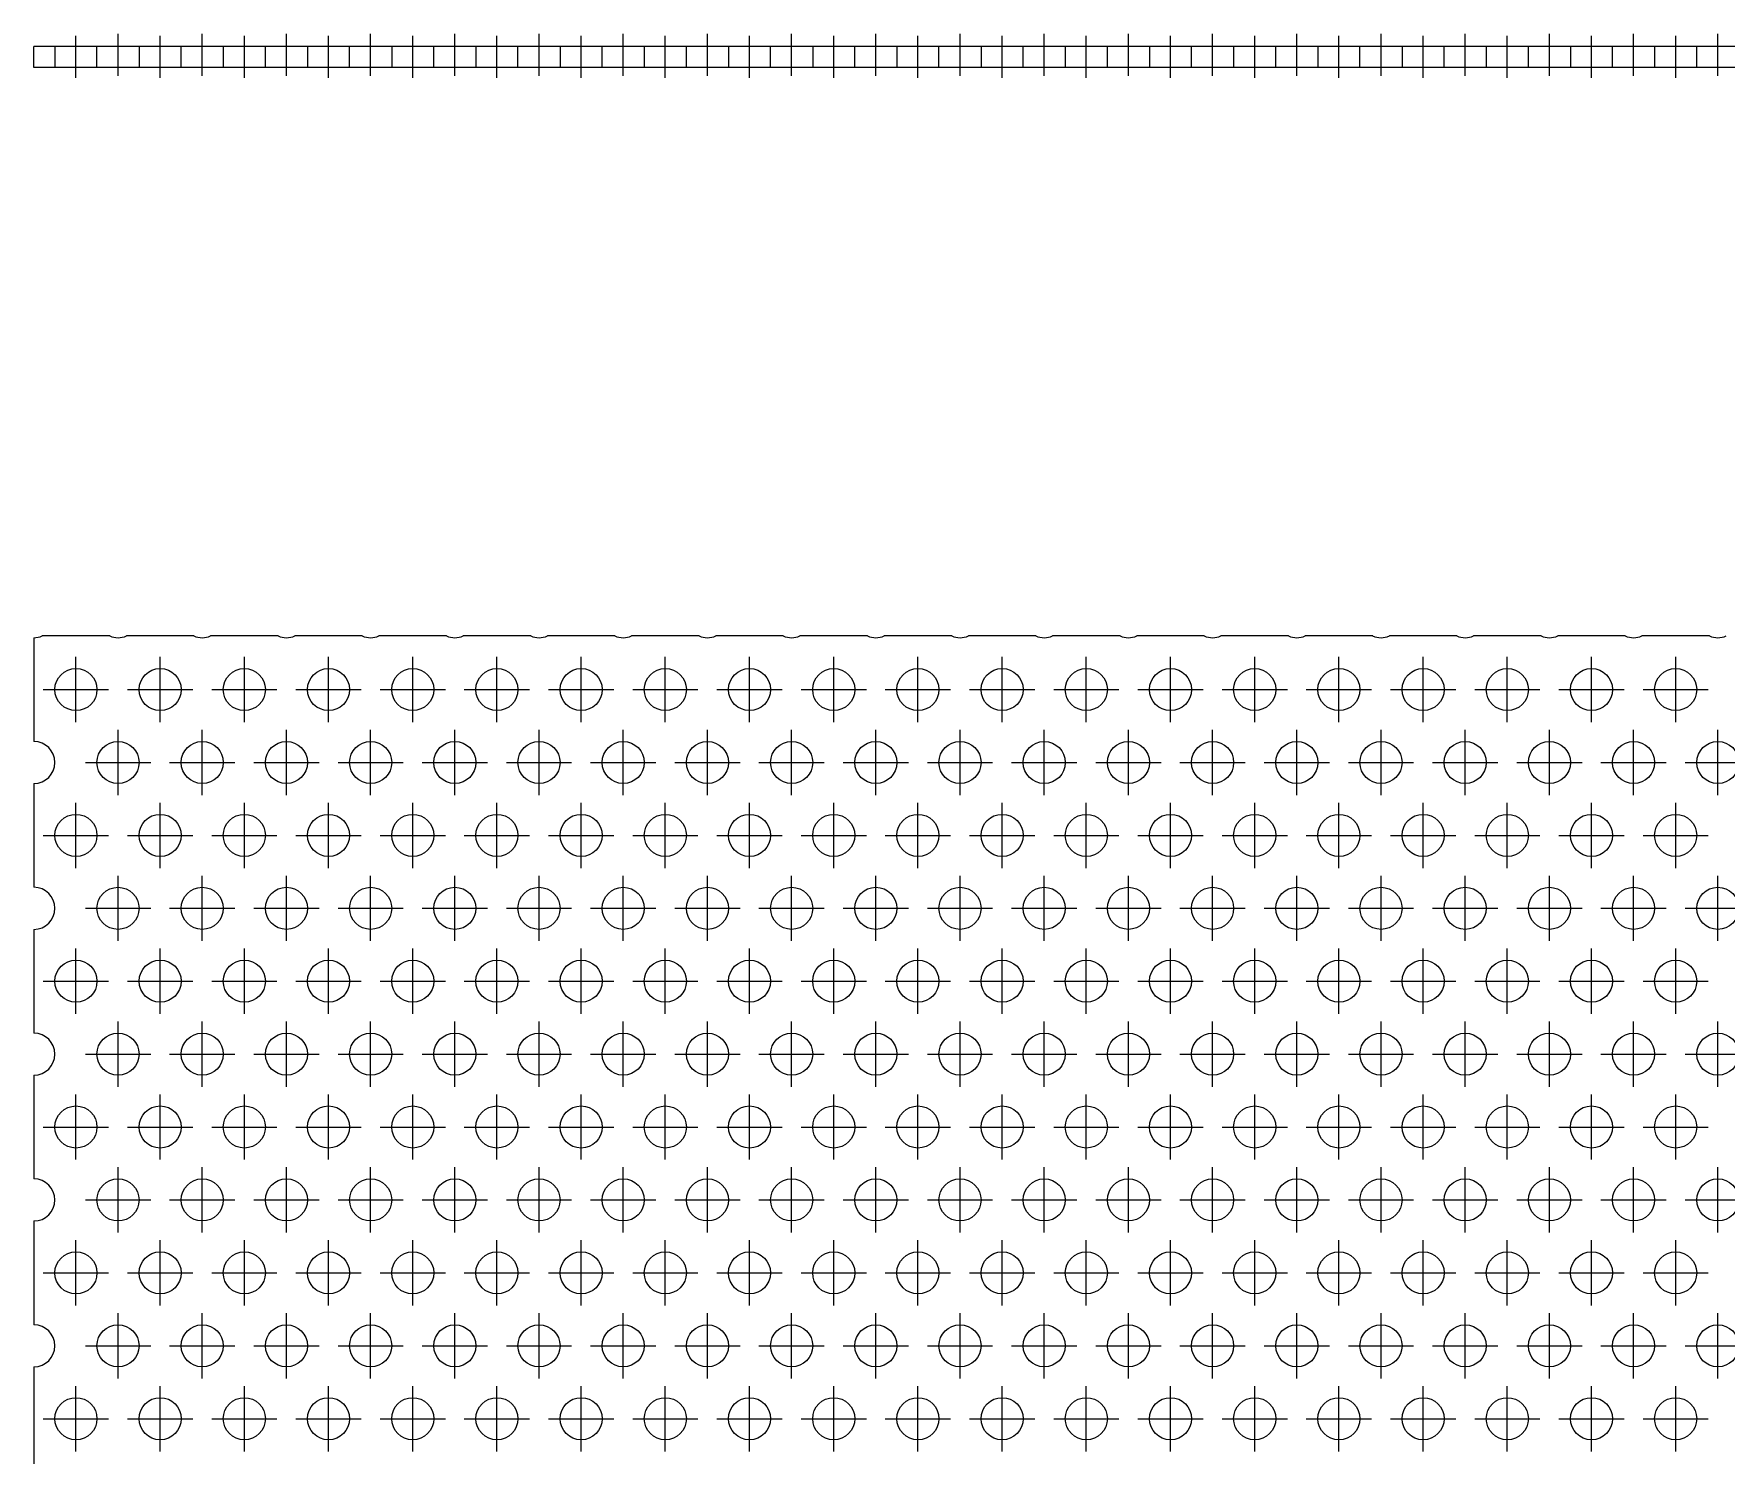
# Model space of a CAD drawing. Extents: x 0 to 161, y -8 to 124.
# Drawn here: x 0 to 40.2, y 90.54 to 124.3 of the extents above; entities that cross this region are included whole.
import ezdxf

# ---------------------------------------------------------------- set-up
doc = ezdxf.new("R2010")
doc.units = 0
doc.header["$LTSCALE"] = 0.5
doc.linetypes.add('CENTER', pattern=[50.8, 31.75, -6.35, 6.35, -6.35])
doc.linetypes.add('DASHED', pattern=[19.05, 12.7, -6.35])
for name, color, linetype in [('MSM_CENTER', 1, 'CENTER'), ('MSM_CONTINUOUS', 7, 'CONTINUOUS'), ('MSM_DASHED', 4, 'DASHED')]:
    doc.layers.add(name, color=color, linetype=linetype)

msp = doc.modelspace()

# ---------------------------------------------------------------- linework, layer by layer
at = {"layer": 'MSM_CENTER'}
for p, q in [((1, 123.257), (1, 124.257)), ((2, 123.304), (2, 124.304)), ((3, 123.257), (3, 124.257)), ((4, 123.304), (4, 124.304)), ((5, 123.257), (5, 124.257)), ((6, 123.304), (6, 124.304)), ((7, 123.257), (7, 124.257)), ((8, 123.304), (8, 124.304)), ((9, 123.257), (9, 124.257)), ((10, 123.304), (10, 124.304)), ((11, 123.257), (11, 124.257)), ((12, 123.304), (12, 124.304)), ((13, 123.257), (13, 124.257)), ((14, 123.304), (14, 124.304)), ((15, 123.257), (15, 124.257)), ((16, 123.304), (16, 124.304)), ((17, 123.257), (17, 124.257)), ((18, 123.304), (18, 124.304)), ((19, 123.257), (19, 124.257)), ((20, 123.304), (20, 124.304)), ((21, 123.257), (21, 124.257)), ((22, 123.304), (22, 124.304)), ((23, 123.257), (23, 124.257)), ((24, 123.304), (24, 124.304)), ((25, 123.257), (25, 124.257)), ((26, 123.304), (26, 124.304)), ((27, 123.257), (27, 124.257)), ((28, 123.304), (28, 124.304)), ((29, 123.257), (29, 124.257)), ((30, 123.304), (30, 124.304)), ((31, 123.257), (31, 124.257)), ((32, 123.304), (32, 124.304)), ((33, 123.257), (33, 124.257)), ((34, 123.304), (34, 124.304)), ((35, 123.257), (35, 124.257)), ((36, 123.304), (36, 124.304)), ((37, 123.257), (37, 124.257)), ((38, 123.304), (38, 124.304)), ((39, 123.257), (39, 124.257)), ((40, 123.304), (40, 124.304)), ((1, 107.952), (1, 109.502)), ((3, 107.952), (3, 109.502)), ((5, 107.952), (5, 109.502)), ((7, 107.952), (7, 109.502)), ((9, 107.952), (9, 109.502)), ((11, 107.952), (11, 109.502)), ((13, 107.952), (13, 109.502)), ((15, 107.952), (15, 109.502)), ((17, 107.952), (17, 109.502)), ((19, 107.952), (19, 109.502)), ((21, 107.952), (21, 109.502)), ((23, 107.952), (23, 109.502)), ((25, 107.952), (25, 109.502)), ((27, 107.952), (27, 109.502)), ((29, 107.952), (29, 109.502)), ((31, 107.952), (31, 109.502)), ((33, 107.952), (33, 109.502)), ((35, 107.952), (35, 109.502)), ((37, 107.952), (37, 109.502)), ((39, 107.952), (39, 109.502)), ((0.225, 108.727), (1.775, 108.727)), ((2.225, 108.727), (3.775, 108.727)), ((4.225, 108.727), (5.775, 108.727)), ((6.225, 108.727), (7.775, 108.727)), ((8.225, 108.727), (9.775, 108.727)), ((10.225, 108.727), (11.775, 108.727)), ((12.225, 108.727), (13.775, 108.727)), ((14.225, 108.727), (15.775, 108.727)), ((16.225, 108.727), (17.775, 108.727)), ((18.225, 108.727), (19.775, 108.727)), ((20.225, 108.727), (21.775, 108.727)), ((22.225, 108.727), (23.775, 108.727)), ((24.225, 108.727), (25.775, 108.727)), ((26.225, 108.727), (27.775, 108.727)), ((28.225, 108.727), (29.775, 108.727)), ((30.225, 108.727), (31.775, 108.727)), ((32.225, 108.727), (33.775, 108.727)), ((34.225, 108.727), (35.775, 108.727)), ((36.225, 108.727), (37.775, 108.727)), ((38.225, 108.727), (39.775, 108.727)), ((2, 106.22), (2, 107.77)), ((4, 106.22), (4, 107.77)), ((6, 106.22), (6, 107.77)), ((8, 106.22), (8, 107.77)), ((10, 106.22), (10, 107.77)), ((12, 106.22), (12, 107.77)), ((14, 106.22), (14, 107.77)), ((16, 106.22), (16, 107.77)), ((18, 106.22), (18, 107.77)), ((20, 106.22), (20, 107.77)), ((22, 106.22), (22, 107.77)), ((24, 106.22), (24, 107.77)), ((26, 106.22), (26, 107.77)), ((28, 106.22), (28, 107.77)), ((30, 106.22), (30, 107.77)), ((32, 106.22), (32, 107.77)), ((34, 106.22), (34, 107.77)), ((36, 106.22), (36, 107.77)), ((38, 106.22), (38, 107.77)), ((40, 106.22), (40, 107.77)), ((1.225, 106.995), (2.775, 106.995)), ((3.225, 106.995), (4.775, 106.995)), ((5.225, 106.995), (6.775, 106.995)), ((7.225, 106.995), (8.775, 106.995)), ((9.225, 106.995), (10.775, 106.995)), ((11.225, 106.995), (12.775, 106.995)), ((13.225, 106.995), (14.775, 106.995)), ((15.225, 106.995), (16.775, 106.995)), ((17.225, 106.995), (18.775, 106.995)), ((19.225, 106.995), (20.775, 106.995)), ((21.225, 106.995), (22.775, 106.995)), ((23.225, 106.995), (24.775, 106.995)), ((25.225, 106.995), (26.775, 106.995)), ((27.225, 106.995), (28.775, 106.995)), ((29.225, 106.995), (30.775, 106.995)), ((31.225, 106.995), (32.775, 106.995)), ((33.225, 106.995), (34.775, 106.995)), ((35.225, 106.995), (36.775, 106.995)), ((37.225, 106.995), (38.775, 106.995)), ((39.225, 106.995), (40.775, 106.995)), ((1, 104.488), (1, 106.038)), ((3, 104.488), (3, 106.038)), ((5, 104.488), (5, 106.038)), ((7, 104.488), (7, 106.038)), ((9, 104.488), (9, 106.038)), ((11, 104.488), (11, 106.038)), ((13, 104.488), (13, 106.038)), ((15, 104.488), (15, 106.038)), ((17, 104.488), (17, 106.038)), ((19, 104.488), (19, 106.038)), ((21, 104.488), (21, 106.038)), ((23, 104.488), (23, 106.038)), ((25, 104.488), (25, 106.038)), ((27, 104.488), (27, 106.038)), ((29, 104.488), (29, 106.038)), ((31, 104.488), (31, 106.038)), ((33, 104.488), (33, 106.038)), ((35, 104.488), (35, 106.038)), ((37, 104.488), (37, 106.038)), ((39, 104.488), (39, 106.038)), ((0.225, 105.263), (1.775, 105.263)), ((2.225, 105.263), (3.775, 105.263)), ((4.225, 105.263), (5.775, 105.263)), ((6.225, 105.263), (7.775, 105.263)), ((8.225, 105.263), (9.775, 105.263)), ((10.225, 105.263), (11.775, 105.263)), ((12.225, 105.263), (13.775, 105.263)), ((14.225, 105.263), (15.775, 105.263)), ((16.225, 105.263), (17.775, 105.263)), ((18.225, 105.263), (19.775, 105.263)), ((20.225, 105.263), (21.775, 105.263)), ((22.225, 105.263), (23.775, 105.263)), ((24.225, 105.263), (25.775, 105.263)), ((26.225, 105.263), (27.775, 105.263)), ((28.225, 105.263), (29.775, 105.263)), ((30.225, 105.263), (31.775, 105.263)), ((32.225, 105.263), (33.775, 105.263)), ((34.225, 105.263), (35.775, 105.263)), ((36.225, 105.263), (37.775, 105.263)), ((38.225, 105.263), (39.775, 105.263)), ((2, 102.756), (2, 104.306)), ((4, 102.756), (4, 104.306)), ((6, 102.756), (6, 104.306)), ((8, 102.756), (8, 104.306)), ((10, 102.756), (10, 104.306)), ((12, 102.756), (12, 104.306)), ((14, 102.756), (14, 104.306)), ((16, 102.756), (16, 104.306)), ((18, 102.756), (18, 104.306)), ((20, 102.756), (20, 104.306)), ((22, 102.756), (22, 104.306)), ((24, 102.756), (24, 104.306)), ((26, 102.756), (26, 104.306)), ((28, 102.756), (28, 104.306)), ((30, 102.756), (30, 104.306)), ((32, 102.756), (32, 104.306)), ((34, 102.756), (34, 104.306)), ((36, 102.756), (36, 104.306)), ((38, 102.756), (38, 104.306)), ((40, 102.756), (40, 104.306)), ((1.225, 103.531), (2.775, 103.531)), ((3.225, 103.531), (4.775, 103.531)), ((5.225, 103.531), (6.775, 103.531)), ((7.225, 103.531), (8.775, 103.531)), ((9.225, 103.531), (10.775, 103.531)), ((11.225, 103.531), (12.775, 103.531)), ((13.225, 103.531), (14.775, 103.531)), ((15.225, 103.531), (16.775, 103.531)), ((17.225, 103.531), (18.775, 103.531)), ((19.225, 103.531), (20.775, 103.531)), ((21.225, 103.531), (22.775, 103.531)), ((23.225, 103.531), (24.775, 103.531)), ((25.225, 103.531), (26.775, 103.531)), ((27.225, 103.531), (28.775, 103.531)), ((29.225, 103.531), (30.775, 103.531)), ((31.225, 103.531), (32.775, 103.531)), ((33.225, 103.531), (34.775, 103.531)), ((35.225, 103.531), (36.775, 103.531)), ((37.225, 103.531), (38.775, 103.531)), ((39.225, 103.531), (40.775, 103.531)), ((1, 101.024), (1, 102.574)), ((3, 101.024), (3, 102.574)), ((5, 101.024), (5, 102.574)), ((7, 101.024), (7, 102.574)), ((9, 101.024), (9, 102.574)), ((11, 101.024), (11, 102.574)), ((13, 101.024), (13, 102.574)), ((15, 101.024), (15, 102.574)), ((17, 101.024), (17, 102.574)), ((19, 101.024), (19, 102.574)), ((21, 101.024), (21, 102.574)), ((23, 101.024), (23, 102.574)), ((25, 101.024), (25, 102.574)), ((27, 101.024), (27, 102.574)), ((29, 101.024), (29, 102.574)), ((31, 101.024), (31, 102.574)), ((33, 101.024), (33, 102.574)), ((35, 101.024), (35, 102.574)), ((37, 101.024), (37, 102.574)), ((39, 101.024), (39, 102.574)), ((0.225, 101.799), (1.775, 101.799)), ((2.225, 101.799), (3.775, 101.799)), ((4.225, 101.799), (5.775, 101.799)), ((6.225, 101.799), (7.775, 101.799)), ((8.225, 101.799), (9.775, 101.799)), ((10.225, 101.799), (11.775, 101.799)), ((12.225, 101.799), (13.775, 101.799)), ((14.225, 101.799), (15.775, 101.799)), ((16.225, 101.799), (17.775, 101.799)), ((18.225, 101.799), (19.775, 101.799)), ((20.225, 101.799), (21.775, 101.799)), ((22.225, 101.799), (23.775, 101.799)), ((24.225, 101.799), (25.775, 101.799)), ((26.225, 101.799), (27.775, 101.799)), ((28.225, 101.799), (29.775, 101.799)), ((30.225, 101.799), (31.775, 101.799)), ((32.225, 101.799), (33.775, 101.799)), ((34.225, 101.799), (35.775, 101.799)), ((36.225, 101.799), (37.775, 101.799)), ((38.225, 101.799), (39.775, 101.799)), ((2, 99.292), (2, 100.842)), ((4, 99.292), (4, 100.842)), ((6, 99.292), (6, 100.842)), ((8, 99.292), (8, 100.842)), ((10, 99.292), (10, 100.842)), ((12, 99.292), (12, 100.842)), ((14, 99.292), (14, 100.842)), ((16, 99.292), (16, 100.842)), ((18, 99.292), (18, 100.842)), ((20, 99.292), (20, 100.842)), ((22, 99.292), (22, 100.842)), ((24, 99.292), (24, 100.842)), ((26, 99.292), (26, 100.842)), ((28, 99.292), (28, 100.842)), ((30, 99.292), (30, 100.842)), ((32, 99.292), (32, 100.842)), ((34, 99.292), (34, 100.842)), ((36, 99.292), (36, 100.842)), ((38, 99.292), (38, 100.842)), ((40, 99.292), (40, 100.842)), ((1.225, 100.067), (2.775, 100.067)), ((3.225, 100.067), (4.775, 100.067)), ((5.225, 100.067), (6.775, 100.067)), ((7.225, 100.067), (8.775, 100.067)), ((9.225, 100.067), (10.775, 100.067)), ((11.225, 100.067), (12.775, 100.067)), ((13.225, 100.067), (14.775, 100.067)), ((15.225, 100.067), (16.775, 100.067)), ((17.225, 100.067), (18.775, 100.067)), ((19.225, 100.067), (20.775, 100.067)), ((21.225, 100.067), (22.775, 100.067)), ((23.225, 100.067), (24.775, 100.067)), ((25.225, 100.067), (26.775, 100.067)), ((27.225, 100.067), (28.775, 100.067)), ((29.225, 100.067), (30.775, 100.067)), ((31.225, 100.067), (32.775, 100.067)), ((33.225, 100.067), (34.775, 100.067)), ((35.225, 100.067), (36.775, 100.067)), ((37.225, 100.067), (38.775, 100.067)), ((39.225, 100.067), (40.775, 100.067)), ((1, 97.56), (1, 99.11)), ((3, 97.56), (3, 99.11)), ((5, 97.56), (5, 99.11)), ((7, 97.56), (7, 99.11)), ((9, 97.56), (9, 99.11)), ((11, 97.56), (11, 99.11)), ((13, 97.56), (13, 99.11)), ((15, 97.56), (15, 99.11)), ((17, 97.56), (17, 99.11)), ((19, 97.56), (19, 99.11)), ((21, 97.56), (21, 99.11)), ((23, 97.56), (23, 99.11)), ((25, 97.56), (25, 99.11)), ((27, 97.56), (27, 99.11)), ((29, 97.56), (29, 99.11)), ((31, 97.56), (31, 99.11)), ((33, 97.56), (33, 99.11)), ((35, 97.56), (35, 99.11)), ((37, 97.56), (37, 99.11)), ((39, 97.56), (39, 99.11)), ((0.225, 98.335), (1.775, 98.335)), ((2.225, 98.335), (3.775, 98.335)), ((4.225, 98.335), (5.775, 98.335)), ((6.225, 98.335), (7.775, 98.335)), ((8.225, 98.335), (9.775, 98.335)), ((10.225, 98.335), (11.775, 98.335)), ((12.225, 98.335), (13.775, 98.335)), ((14.225, 98.335), (15.775, 98.335)), ((16.225, 98.335), (17.775, 98.335)), ((18.225, 98.335), (19.775, 98.335)), ((20.225, 98.335), (21.775, 98.335)), ((22.225, 98.335), (23.775, 98.335)), ((24.225, 98.335), (25.775, 98.335)), ((26.225, 98.335), (27.775, 98.335)), ((28.225, 98.335), (29.775, 98.335)), ((30.225, 98.335), (31.775, 98.335)), ((32.225, 98.335), (33.775, 98.335)), ((34.225, 98.335), (35.775, 98.335)), ((36.225, 98.335), (37.775, 98.335)), ((38.225, 98.335), (39.775, 98.335)), ((2, 95.828), (2, 97.378)), ((4, 95.828), (4, 97.378)), ((6, 95.828), (6, 97.378)), ((8, 95.828), (8, 97.378)), ((10, 95.828), (10, 97.378)), ((12, 95.828), (12, 97.378)), ((14, 95.828), (14, 97.378)), ((16, 95.828), (16, 97.378)), ((18, 95.828), (18, 97.378)), ((20, 95.828), (20, 97.378)), ((22, 95.828), (22, 97.378)), ((24, 95.828), (24, 97.378)), ((26, 95.828), (26, 97.378)), ((28, 95.828), (28, 97.378)), ((30, 95.828), (30, 97.378)), ((32, 95.828), (32, 97.378)), ((34, 95.828), (34, 97.378)), ((36, 95.828), (36, 97.378)), ((38, 95.828), (38, 97.378)), ((40, 95.828), (40, 97.378)), ((1.225, 96.603), (2.775, 96.603)), ((3.225, 96.603), (4.775, 96.603)), ((5.225, 96.603), (6.775, 96.603)), ((7.225, 96.603), (8.775, 96.603)), ((9.225, 96.603), (10.775, 96.603)), ((11.225, 96.603), (12.775, 96.603)), ((13.225, 96.603), (14.775, 96.603)), ((15.225, 96.603), (16.775, 96.603)), ((17.225, 96.603), (18.775, 96.603)), ((19.225, 96.603), (20.775, 96.603)), ((21.225, 96.603), (22.775, 96.603)), ((23.225, 96.603), (24.775, 96.603)), ((25.225, 96.603), (26.775, 96.603)), ((27.225, 96.603), (28.775, 96.603)), ((29.225, 96.603), (30.775, 96.603)), ((31.225, 96.603), (32.775, 96.603)), ((33.225, 96.603), (34.775, 96.603)), ((35.225, 96.603), (36.775, 96.603)), ((37.225, 96.603), (38.775, 96.603)), ((39.225, 96.603), (40.775, 96.603)), ((1, 94.095), (1, 95.645)), ((3, 94.095), (3, 95.645)), ((5, 94.095), (5, 95.645)), ((7, 94.095), (7, 95.645)), ((9, 94.095), (9, 95.645)), ((11, 94.095), (11, 95.645)), ((13, 94.095), (13, 95.645)), ((15, 94.095), (15, 95.645)), ((17, 94.095), (17, 95.645)), ((19, 94.095), (19, 95.645)), ((21, 94.095), (21, 95.645)), ((23, 94.095), (23, 95.645)), ((25, 94.095), (25, 95.645)), ((27, 94.095), (27, 95.645)), ((29, 94.095), (29, 95.645)), ((31, 94.095), (31, 95.645)), ((33, 94.095), (33, 95.645)), ((35, 94.095), (35, 95.645)), ((37, 94.095), (37, 95.645)), ((39, 94.095), (39, 95.645)), ((0.225, 94.87), (1.775, 94.87)), ((2.225, 94.87), (3.775, 94.87)), ((4.225, 94.87), (5.775, 94.87)), ((6.225, 94.87), (7.775, 94.87)), ((8.225, 94.87), (9.775, 94.87)), ((10.225, 94.87), (11.775, 94.87)), ((12.225, 94.87), (13.775, 94.87)), ((14.225, 94.87), (15.775, 94.87)), ((16.225, 94.87), (17.775, 94.87)), ((18.225, 94.87), (19.775, 94.87)), ((20.225, 94.87), (21.775, 94.87)), ((22.225, 94.87), (23.775, 94.87)), ((24.225, 94.87), (25.775, 94.87)), ((26.225, 94.87), (27.775, 94.87)), ((28.225, 94.87), (29.775, 94.87)), ((30.225, 94.87), (31.775, 94.87)), ((32.225, 94.87), (33.775, 94.87)), ((34.225, 94.87), (35.775, 94.87)), ((36.225, 94.87), (37.775, 94.87)), ((38.225, 94.87), (39.775, 94.87)), ((2, 92.363), (2, 93.913)), ((4, 92.363), (4, 93.913)), ((6, 92.363), (6, 93.913)), ((8, 92.363), (8, 93.913)), ((10, 92.363), (10, 93.913)), ((12, 92.363), (12, 93.913)), ((14, 92.363), (14, 93.913)), ((16, 92.363), (16, 93.913)), ((18, 92.363), (18, 93.913)), ((20, 92.363), (20, 93.913)), ((22, 92.363), (22, 93.913)), ((24, 92.363), (24, 93.913)), ((26, 92.363), (26, 93.913)), ((28, 92.363), (28, 93.913)), ((30, 92.363), (30, 93.913)), ((32, 92.363), (32, 93.913)), ((34, 92.363), (34, 93.913)), ((36, 92.363), (36, 93.913)), ((38, 92.363), (38, 93.913)), ((40, 92.363), (40, 93.913)), ((1.225, 93.138), (2.775, 93.138)), ((3.225, 93.138), (4.775, 93.138)), ((5.225, 93.138), (6.775, 93.138)), ((7.225, 93.138), (8.775, 93.138)), ((9.225, 93.138), (10.775, 93.138)), ((11.225, 93.138), (12.775, 93.138)), ((13.225, 93.138), (14.775, 93.138)), ((15.225, 93.138), (16.775, 93.138)), ((17.225, 93.138), (18.775, 93.138)), ((19.225, 93.138), (20.775, 93.138)), ((21.225, 93.138), (22.775, 93.138)), ((23.225, 93.138), (24.775, 93.138)), ((25.225, 93.138), (26.775, 93.138)), ((27.225, 93.138), (28.775, 93.138)), ((29.225, 93.138), (30.775, 93.138)), ((31.225, 93.138), (32.775, 93.138)), ((33.225, 93.138), (34.775, 93.138)), ((35.225, 93.138), (36.775, 93.138)), ((37.225, 93.138), (38.775, 93.138)), ((39.225, 93.138), (40.775, 93.138)), ((1, 90.631), (1, 92.181)), ((3, 90.631), (3, 92.181)), ((5, 90.631), (5, 92.181)), ((7, 90.631), (7, 92.181)), ((9, 90.631), (9, 92.181)), ((11, 90.631), (11, 92.181)), ((13, 90.631), (13, 92.181)), ((15, 90.631), (15, 92.181)), ((17, 90.631), (17, 92.181)), ((19, 90.631), (19, 92.181)), ((21, 90.631), (21, 92.181)), ((23, 90.631), (23, 92.181)), ((25, 90.631), (25, 92.181)), ((27, 90.631), (27, 92.181)), ((29, 90.631), (29, 92.181)), ((31, 90.631), (31, 92.181)), ((33, 90.631), (33, 92.181)), ((35, 90.631), (35, 92.181)), ((37, 90.631), (37, 92.181)), ((39, 90.631), (39, 92.181)), ((0.225, 91.406), (1.775, 91.406)), ((2.225, 91.406), (3.775, 91.406)), ((4.225, 91.406), (5.775, 91.406)), ((6.225, 91.406), (7.775, 91.406)), ((8.225, 91.406), (9.775, 91.406)), ((10.225, 91.406), (11.775, 91.406)), ((12.225, 91.406), (13.775, 91.406)), ((14.225, 91.406), (15.775, 91.406)), ((16.225, 91.406), (17.775, 91.406)), ((18.225, 91.406), (19.775, 91.406)), ((20.225, 91.406), (21.775, 91.406)), ((22.225, 91.406), (23.775, 91.406)), ((24.225, 91.406), (25.775, 91.406)), ((26.225, 91.406), (27.775, 91.406)), ((28.225, 91.406), (29.775, 91.406)), ((30.225, 91.406), (31.775, 91.406)), ((32.225, 91.406), (33.775, 91.406)), ((34.225, 91.406), (35.775, 91.406)), ((36.225, 91.406), (37.775, 91.406)), ((38.225, 91.406), (39.775, 91.406))]:
    msp.add_line(p, q, dxfattribs=at)
at = {"layer": 'MSM_CONTINUOUS'}
for p, q in [((150, 124.007), (0, 124.007)), ((0, 123.507), (0, 124.007)), ((150, 123.507), (0, 123.507)), ((0, 109.959), (0, 107.495)), ((1.802, 110), (0.198, 110)), ((3.802, 110), (2.198, 110)), ((5.802, 110), (4.198, 110)), ((7.802, 110), (6.198, 110)), ((9.802, 110), (8.198, 110)), ((11.802, 110), (10.198, 110)), ((13.802, 110), (12.198, 110)), ((15.802, 110), (14.198, 110)), ((17.802, 110), (16.198, 110)), ((19.802, 110), (18.198, 110)), ((21.802, 110), (20.198, 110)), ((23.802, 110), (22.198, 110)), ((25.802, 110), (24.198, 110)), ((27.802, 110), (26.198, 110)), ((29.802, 110), (28.198, 110)), ((31.802, 110), (30.198, 110)), ((33.802, 110), (32.198, 110)), ((35.802, 110), (34.198, 110)), ((37.802, 110), (36.198, 110)), ((39.802, 110), (38.198, 110)), ((0, 106.495), (0, 104.031)), ((0, 103.031), (0, 100.567)), ((0, 99.567), (0, 97.103)), ((0, 96.103), (0, 93.638)), ((0, 92.638), (0, 90.174))]:
    msp.add_line(p, q, dxfattribs=at)
for centre in [(1, 108.727), (3, 108.727), (5, 108.727), (7, 108.727), (9, 108.727), (11, 108.727), (13, 108.727), (15, 108.727), (17, 108.727), (19, 108.727), (21, 108.727), (23, 108.727), (25, 108.727), (27, 108.727), (29, 108.727), (31, 108.727), (33, 108.727), (35, 108.727), (37, 108.727), (39, 108.727), (2, 106.995), (4, 106.995), (6, 106.995), (8, 106.995), (10, 106.995), (12, 106.995), (14, 106.995), (16, 106.995), (18, 106.995), (20, 106.995), (22, 106.995), (24, 106.995), (26, 106.995), (28, 106.995), (30, 106.995), (32, 106.995), (34, 106.995), (36, 106.995), (38, 106.995), (40, 106.995), (1, 105.263), (3, 105.263), (5, 105.263), (7, 105.263), (9, 105.263), (11, 105.263), (13, 105.263), (15, 105.263), (17, 105.263), (19, 105.263), (21, 105.263), (23, 105.263), (25, 105.263), (27, 105.263), (29, 105.263), (31, 105.263), (33, 105.263), (35, 105.263), (37, 105.263), (39, 105.263), (2, 103.531), (4, 103.531), (6, 103.531), (8, 103.531), (10, 103.531), (12, 103.531), (14, 103.531), (16, 103.531), (18, 103.531), (20, 103.531), (22, 103.531), (24, 103.531), (26, 103.531), (28, 103.531), (30, 103.531), (32, 103.531), (34, 103.531), (36, 103.531), (38, 103.531), (40, 103.531), (1, 101.799), (3, 101.799), (5, 101.799), (7, 101.799), (9, 101.799), (11, 101.799), (13, 101.799), (15, 101.799), (17, 101.799), (19, 101.799), (21, 101.799), (23, 101.799), (25, 101.799), (27, 101.799), (29, 101.799), (31, 101.799), (33, 101.799), (35, 101.799), (37, 101.799), (39, 101.799), (2, 100.067), (4, 100.067), (6, 100.067), (8, 100.067), (10, 100.067), (12, 100.067), (14, 100.067), (16, 100.067), (18, 100.067), (20, 100.067), (22, 100.067), (24, 100.067), (26, 100.067), (28, 100.067), (30, 100.067), (32, 100.067), (34, 100.067), (36, 100.067), (38, 100.067), (40, 100.067), (1, 98.335), (3, 98.335), (5, 98.335), (7, 98.335), (9, 98.335), (11, 98.335), (13, 98.335), (15, 98.335), (17, 98.335), (19, 98.335), (21, 98.335), (23, 98.335), (25, 98.335), (27, 98.335), (29, 98.335), (31, 98.335), (33, 98.335), (35, 98.335), (37, 98.335), (39, 98.335), (2, 96.603), (4, 96.603), (6, 96.603), (8, 96.603), (10, 96.603), (12, 96.603), (14, 96.603), (16, 96.603), (18, 96.603), (20, 96.603), (22, 96.603), (24, 96.603), (26, 96.603), (28, 96.603), (30, 96.603), (32, 96.603), (34, 96.603), (36, 96.603), (38, 96.603), (40, 96.603), (1, 94.87), (3, 94.87), (5, 94.87), (7, 94.87), (9, 94.87), (11, 94.87), (13, 94.87), (15, 94.87), (17, 94.87), (19, 94.87), (21, 94.87), (23, 94.87), (25, 94.87), (27, 94.87), (29, 94.87), (31, 94.87), (33, 94.87), (35, 94.87), (37, 94.87), (39, 94.87), (2, 93.138), (4, 93.138), (6, 93.138), (8, 93.138), (10, 93.138), (12, 93.138), (14, 93.138), (16, 93.138), (18, 93.138), (20, 93.138), (22, 93.138), (24, 93.138), (26, 93.138), (28, 93.138), (30, 93.138), (32, 93.138), (34, 93.138), (36, 93.138), (38, 93.138), (40, 93.138), (1, 91.406), (3, 91.406), (5, 91.406), (7, 91.406), (9, 91.406), (11, 91.406), (13, 91.406), (15, 91.406), (17, 91.406), (19, 91.406), (21, 91.406), (23, 91.406), (25, 91.406), (27, 91.406), (29, 91.406), (31, 91.406), (33, 91.406), (35, 91.406), (37, 91.406), (39, 91.406)]:
    msp.add_circle(centre, 0.5, dxfattribs=at)
for centre, start, end in [((0, 110.459), 270, 293.3799), ((2, 110.459), 246.6201, 293.3799), ((4, 110.459), 246.6201, 293.3799), ((6, 110.459), 246.6201, 293.3799), ((8, 110.459), 246.6201, 293.3799), ((10, 110.459), 246.6201, 293.3799), ((12, 110.459), 246.6201, 293.3799), ((14, 110.459), 246.6201, 293.3799), ((16, 110.459), 246.6201, 293.3799), ((18, 110.459), 246.6201, 293.3799), ((20, 110.459), 246.6201, 293.3799), ((22, 110.459), 246.6201, 293.3799), ((24, 110.459), 246.6201, 293.3799), ((26, 110.459), 246.6201, 293.3799), ((28, 110.459), 246.6201, 293.3799), ((30, 110.459), 246.6201, 293.3799), ((32, 110.459), 246.6201, 293.3799), ((34, 110.459), 246.6201, 293.3799), ((36, 110.459), 246.6201, 293.3799), ((38, 110.459), 246.6201, 293.3799), ((40, 110.459), 246.6201, 293.3799), ((0, 106.995), 270, 90), ((0, 103.531), 270, 90), ((0, 100.067), 270, 90), ((0, 96.603), 270, 90), ((0, 93.138), 270, 90)]:
    msp.add_arc(centre, 0.5, start, end, dxfattribs=at)
at = {"layer": 'MSM_DASHED'}
for p, q in [((0.5, 124.007), (0.5, 123.507)), ((1.5, 123.507), (1.5, 124.007)), ((2.5, 124.007), (2.5, 123.507)), ((3.5, 123.507), (3.5, 124.007)), ((4.5, 124.007), (4.5, 123.507)), ((5.5, 123.507), (5.5, 124.007)), ((6.5, 124.007), (6.5, 123.507)), ((7.5, 123.507), (7.5, 124.007)), ((8.5, 124.007), (8.5, 123.507)), ((9.5, 123.507), (9.5, 124.007)), ((10.5, 124.007), (10.5, 123.507)), ((11.5, 123.507), (11.5, 124.007)), ((12.5, 124.007), (12.5, 123.507)), ((13.5, 123.507), (13.5, 124.007)), ((14.5, 124.007), (14.5, 123.507)), ((15.5, 123.507), (15.5, 124.007)), ((16.5, 124.007), (16.5, 123.507)), ((17.5, 123.507), (17.5, 124.007)), ((18.5, 124.007), (18.5, 123.507)), ((19.5, 123.507), (19.5, 124.007)), ((20.5, 124.007), (20.5, 123.507)), ((21.5, 123.507), (21.5, 124.007)), ((22.5, 124.007), (22.5, 123.507)), ((23.5, 123.507), (23.5, 124.007)), ((24.5, 124.007), (24.5, 123.507)), ((25.5, 123.507), (25.5, 124.007)), ((26.5, 124.007), (26.5, 123.507)), ((27.5, 123.507), (27.5, 124.007)), ((28.5, 124.007), (28.5, 123.507)), ((29.5, 123.507), (29.5, 124.007)), ((30.5, 124.007), (30.5, 123.507)), ((31.5, 123.507), (31.5, 124.007)), ((32.5, 124.007), (32.5, 123.507)), ((33.5, 123.507), (33.5, 124.007)), ((34.5, 124.007), (34.5, 123.507)), ((35.5, 123.507), (35.5, 124.007)), ((36.5, 124.007), (36.5, 123.507)), ((37.5, 123.507), (37.5, 124.007)), ((38.5, 124.007), (38.5, 123.507)), ((39.5, 123.507), (39.5, 124.007))]:
    msp.add_line(p, q, dxfattribs=at)

doc.saveas('drawing.dxf')
